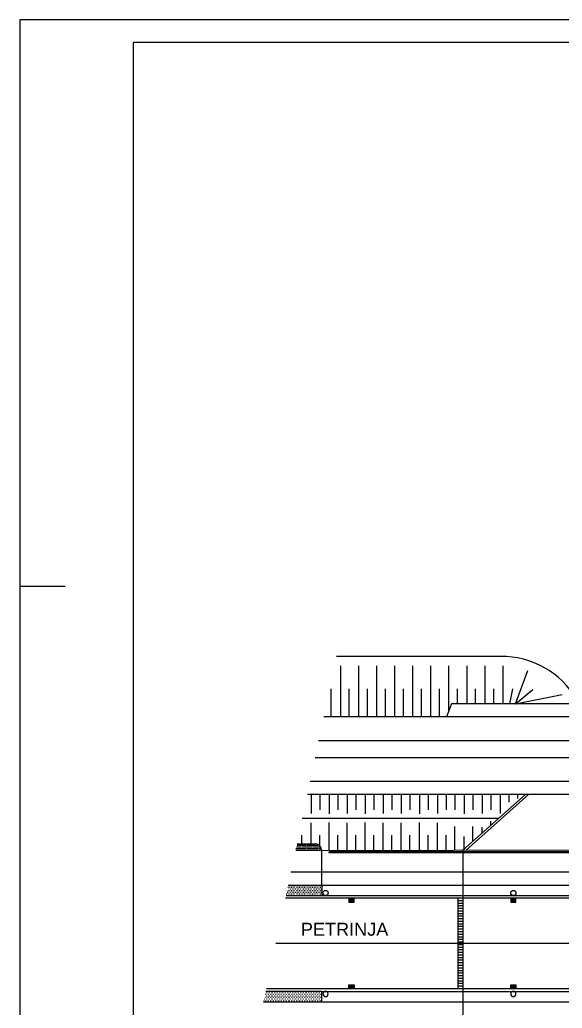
# Model space of a CAD drawing. Header units: millimetres. Extents: x -220 to 35592, y 35 to 30950.
# Drawn here: x 3503 to 7691, y 23316 to 30950 of the extents above; entities that cross this region are included whole.
import ezdxf

# ---------------------------------------------------------------- set-up
doc = ezdxf.new("R2010")
doc.units = ezdxf.units.MM
doc.header["$LTSCALE"] = 350
doc.header["$MEASUREMENT"] = 0
for name, color, linetype in [('BETON', 7, 'Continuous'), ('BETON tanko', 40, 'Continuous'), ('FILE', 8, 'Continuous'), ('KOTE', 9, 'Continuous'), ('POM', 9, 'Continuous'), ('SRAFURA', 8, 'Continuous'), ('Tekst', 3, 'Continuous')]:
    doc.layers.add(name, color=color, linetype=linetype)
doc.styles.get("Standard").update_dxf_attribs({"font": 'ARIAL.TTF'})

# ---------------------------------------------------------------- blocks, each defined once
blk = doc.blocks.new('A$C7FDA030A')
at = {"layer": 'POM'}
blk.add_circle((0, 0), 20, dxfattribs=at)

msp = doc.modelspace()

# ---------------------------------------------------------------- hatches: boundary and pattern name
at = {"layer": 'POM'}
h = msp.add_hatch(color=256, dxfattribs=at)
edge = h.paths.add_edge_path()
edge.add_arc((5894, 24519.7), 4, 0, 360)
h = msp.add_hatch(color=256, dxfattribs=at)
edge = h.paths.add_edge_path()
edge.add_arc((5992.5, 24519.7), 4, 0, 360)
h = msp.add_hatch(color=256, dxfattribs=at)
edge = h.paths.add_edge_path()
edge.add_arc((6329.5, 24519.7), 4, 0, 360)
h = msp.add_hatch(color=256, dxfattribs=at)
edge = h.paths.add_edge_path()
edge.add_arc((6929.5, 24519.7), 4, 0, 360)
at = {"layer": 'SRAFURA'}
h = msp.add_hatch(dxfattribs=at)
h.set_pattern_fill('DOTS', color=256, scale=200, style=0)
edge = h.paths.add_edge_path()
edge.add_line((5633.1, 24534.1), (5643.7, 24584.1))
edge.add_line((5643.7, 24584.1), (5782.7, 24584.1))
edge.add_arc((5782.4, 24530.8), 53.3, 3.53153, 89.73007, ccw=False)
edge.add_line((5835.6, 24534.1), (5633.1, 24534.1))
h = msp.add_hatch(color=256, dxfattribs=at)
edge = h.paths.add_edge_path()
edge.add_arc((7529.5, 24519.7), 4, 0, 360)
h = msp.add_hatch(dxfattribs=at)
h.set_pattern_fill('DOTS', color=256, scale=200, style=0)
h.paths.add_polyline_path([(5558.3, 24185.7), (5575.2, 24265.7), (5835.6, 24265.7), (5835.6, 24185.7)])
h = msp.add_hatch(dxfattribs=at)
h.set_pattern_fill('DOTS', color=256, scale=200, style=0)
h.paths.add_polyline_path([(5835.6, 23445.7), (5402.4, 23445.7), (5385.5, 23365.7), (5835.6, 23365.7)])

# ---------------------------------------------------------------- linework, layer by layer
at = {"layer": 'BETON'}
for points in [[(3502.6, 16249.7), (35591.6, 16249.7), (35591.6, 30949.7), (3502.6, 30949.7)], [(4377.6, 16424.7), (35416.6, 16424.7), (35416.6, 30774.7), (4377.6, 30774.7)]]:
    msp.add_lwpolyline(points, close=True, dxfattribs=at)
at = {"layer": 'BETON tanko'}
for p, q in [((8152.2, 25380.7), (5810.1, 25380.7)), ((8152.2, 25250.7), (5782.7, 25250.7)), ((6923.5, 24536.1), (7406.5, 24965.7)), ((6948.5, 24536.1), (7431.5, 24965.7)), ((5835.6, 24265.7), (5835.6, 24534.1)), ((6923.5, 24523.7), (6923.5, 24536.1)), ((6923.5, 24515.7), (6923.5, 23115.7)), ((27474.5, 24365.7), (5596.3, 24365.7)), ((5835.6, 24265.7), (5835.6, 24185.7)), ((5835.6, 24265.7), (5911.2, 24265.7)), ((5835.6, 24265.7), (6548.2, 24265.7)), ((6548.2, 24265.7), (8048.2, 24265.7)), ((15526, 23815.7), (5480.4, 23815.7)), ((5835.6, 23365.7), (5835.6, 23445.7)), ((5835.6, 23365.7), (5911.2, 23365.7)), ((5835.6, 23365.7), (6548.2, 23365.7)), ((6548.2, 23365.7), (8048.2, 23365.7))]:
    msp.add_line(p, q, dxfattribs=at)
at = {"layer": 'FILE'}
msp.add_line((3502.6, 26574.7), (3852.6, 26574.7), dxfattribs=at)
at = {"layer": 'KOTE'}
for p, q in [((15558.7, 24523.7), (5894, 24523.7)), ((15558.7, 24515.7), (5894, 24515.7))]:
    msp.add_line(p, q, dxfattribs=at)
msp.add_circle((7529.5, 24519.7), 4, dxfattribs=at)
at = {"layer": 'POM'}
for p, q in [((7260.4, 26031.6), (5947.3, 26031.6)), ((5980.2, 25565.7), (5980.2, 25960.8)), ((6119.6, 25565.7), (6119.6, 25960.8)), ((6258.9, 25565.7), (6258.9, 25960.8)), ((6398.2, 25565.7), (6398.2, 25960.8)), ((6537.6, 25565.7), (6537.6, 25960.8)), ((6676.9, 25565.7), (6676.9, 25960.8)), ((6816.3, 25614.5), (6816.3, 25960.8)), ((6955.6, 25665.7), (6955.6, 25960.8)), ((7095, 25665.7), (7095, 25960.8)), ((7234.3, 25665.7), (7234.3, 25960.8)), ((7330.6, 25665.7), (7424.5, 25922.9)), ((5907.5, 25565.7), (5907.5, 25782.2)), ((6046.9, 25565.7), (6046.9, 25782.2)), ((6186.2, 25565.7), (6186.2, 25782.2)), ((6325.5, 25565.7), (6325.5, 25782.2)), ((6464.9, 25565.7), (6464.9, 25782.2)), ((6604.2, 25565.7), (6604.2, 25782.2)), ((6743.6, 25565.7), (6743.6, 25782.2)), ((6882.9, 25665.7), (6882.9, 25782.2)), ((7022.3, 25665.7), (7022.3, 25782.2)), ((7161.6, 25665.7), (7161.6, 25782.2)), ((7287.3, 25665.7), (7308.3, 25782.6)), ((7330.6, 25665.7), (7463.4, 25776.1)), ((7330.6, 25665.7), (7690.5, 25739.8)), ((6835, 25665.7), (6798.4, 25565.7)), ((9700.3, 25665.7), (6835, 25665.7)), ((6798.4, 25565.7), (5849.1, 25565.7)), ((7789.2, 25565.7), (6798.4, 25565.7)), ((6798.4, 25065.7), (5743.8, 25065.7)), ((7789.2, 25065.7), (6798.4, 25065.7)), ((9552.3, 24965.7), (5722.7, 24965.7)), ((5751.7, 24965.7), (5751.7, 24819.6)), ((5818.3, 24965.7), (5818.3, 24849.1)), ((5891, 24965.7), (5891, 24816.5)), ((5957.7, 24965.7), (5957.7, 24849.1)), ((6030.4, 24965.7), (6030.4, 24819.6)), ((6097, 24965.7), (6097, 24849.1)), ((6169.7, 24965.7), (6169.7, 24816.5)), ((6236.4, 24965.7), (6236.4, 24849.1)), ((6309.1, 24965.7), (6309.1, 24819.6)), ((6375.7, 24965.7), (6375.7, 24849.1)), ((6448.4, 24965.7), (6448.4, 24819.6)), ((6515, 24965.7), (6515, 24849.1)), ((6587.7, 24965.7), (6587.7, 24816.5)), ((6654.4, 24965.7), (6654.4, 24849.1)), ((6727.1, 24965.7), (6727.1, 24819.6)), ((6793.7, 24965.7), (6793.7, 24849.1)), ((6860.4, 24965.7), (6860.4, 24849.1)), ((6933.1, 24965.7), (6933.1, 24816.5)), ((6999.7, 24965.7), (6999.7, 24849.1)), ((7072.4, 24965.7), (7072.4, 24819.6)), ((7139.1, 24965.7), (7139.1, 24849.1)), ((7211.8, 24965.7), (7211.8, 24819.6)), ((7278.4, 24965.7), (7278.4, 24907.4)), ((7345, 24965.7), (7345, 24936.5)), ((7199.3, 24781.3), (5683.9, 24781.3)), ((5751.7, 24584.1), (5751.7, 24747.5)), ((5891, 24534.8), (5891, 24750.6)), ((6030.4, 24534.8), (6030.4, 24747.5)), ((6169.7, 24534.8), (6169.7, 24750.6)), ((6309.1, 24534.8), (6309.1, 24747.5)), ((6448.4, 24534.8), (6448.4, 24747.5)), ((6587.7, 24534.8), (6587.7, 24750.6)), ((6727.1, 24534.8), (6727.1, 24747.5)), ((7139.1, 24727.8), (7139.1, 24759.3)), ((6860.4, 24534.8), (6860.4, 24718)), ((6999.7, 24603.9), (6999.7, 24718.8)), ((7072.4, 24668.5), (7072.4, 24713)), ((5643.7, 24584.1), (5782.7, 24584.1)), ((5679, 24584.1), (5679, 24651.4)), ((5819, 24569.5), (5818.3, 24651.4)), ((5957.7, 24534.8), (5957.7, 24651.4)), ((6097, 24534.8), (6097, 24651.4)), ((6236.4, 24534.8), (6236.4, 24651.4)), ((6375.7, 24534.8), (6375.7, 24651.4)), ((6515, 24534.8), (6515, 24651.4)), ((6654.4, 24534.8), (6654.4, 24651.4)), ((6793.7, 24534.8), (6793.7, 24651.4)), ((6933.1, 24544.6), (6933.1, 24640.7)), ((5835.6, 24534.1), (5633.1, 24534.1)), ((5835.6, 24534.1), (9462.5, 24540.7)), ((5575.2, 24265.7), (5835.6, 24265.7)), ((6547.2, 24165.7), (5554.1, 24165.7)), ((5558.3, 24185.7), (5835.6, 24185.7)), ((5835.6, 24185.7), (6549.1, 24185.7)), ((6043.5, 24165.7), (6043.5, 24135.7)), ((6083.5, 24165.7), (6043.5, 24165.7)), ((6043.5, 24135.7), (6083.5, 24135.7)), ((6048.5, 24135.7), (6048.5, 24165.7)), ((6053.5, 24135.7), (6053.5, 24165.7)), ((6058.5, 24135.7), (6058.5, 24165.7)), ((6063.5, 24135.7), (6063.5, 24165.7)), ((6068.5, 24135.7), (6068.5, 24165.7)), ((6073.5, 24135.7), (6073.5, 24165.7)), ((6078.5, 24135.7), (6078.5, 24165.7)), ((6083.5, 24135.7), (6083.5, 24165.7)), ((8047.2, 24165.7), (6547.2, 24165.7)), ((6549.1, 24185.7), (8049.1, 24185.7)), ((6883.5, 24165.7), (6883.5, 23465.7)), ((6923.5, 24145.7), (6883.5, 24145.7)), ((6923.5, 24125.7), (6883.5, 24125.7)), ((7333.5, 24165.7), (7293.5, 24165.7)), ((7293.5, 24165.7), (7293.5, 24135.7)), ((7293.5, 24135.7), (7333.5, 24135.7)), ((7298.5, 24135.7), (7298.5, 24165.7)), ((7303.5, 24135.7), (7303.5, 24165.7)), ((7308.5, 24135.7), (7308.5, 24165.7)), ((7313.5, 24135.7), (7313.5, 24165.7)), ((7318.5, 24135.7), (7318.5, 24165.7)), ((7323.5, 24135.7), (7323.5, 24165.7)), ((7328.5, 24135.7), (7328.5, 24165.7)), ((7333.5, 24135.7), (7333.5, 24165.7)), ((6923.5, 24105.7), (6883.5, 24105.7)), ((6923.5, 24085.7), (6883.5, 24085.7)), ((6923.5, 24065.7), (6883.5, 24065.7)), ((6923.5, 24045.7), (6883.5, 24045.7)), ((6923.5, 24025.7), (6883.5, 24025.7)), ((6923.5, 24005.7), (6883.5, 24005.7)), ((6923.5, 23985.7), (6883.5, 23985.7)), ((6923.5, 23965.7), (6883.5, 23965.7)), ((6923.5, 23945.7), (6883.5, 23945.7)), ((6923.5, 23925.7), (6883.5, 23925.7)), ((6923.5, 23905.7), (6883.5, 23905.7)), ((6923.5, 23885.7), (6883.5, 23885.7)), ((6923.5, 23865.7), (6883.5, 23865.7)), ((6923.5, 23845.7), (6883.5, 23845.7)), ((6923.5, 23825.7), (6883.5, 23825.7)), ((6923.5, 23805.7), (6883.5, 23805.7)), ((6923.5, 23785.7), (6883.5, 23785.7)), ((6923.5, 23765.7), (6883.5, 23765.7)), ((6923.5, 23745.7), (6883.5, 23745.7)), ((6923.5, 23725.7), (6883.5, 23725.7)), ((6923.5, 23705.7), (6883.5, 23705.7)), ((6923.5, 23685.7), (6883.5, 23685.7)), ((6923.5, 23665.7), (6883.5, 23665.7)), ((6923.5, 23645.7), (6883.5, 23645.7)), ((6923.5, 23625.7), (6883.5, 23625.7)), ((6923.5, 23605.7), (6883.5, 23605.7)), ((6923.5, 23585.7), (6883.5, 23585.7)), ((6923.5, 23565.7), (6883.5, 23565.7)), ((6923.5, 23545.7), (6883.5, 23545.7)), ((6923.5, 23525.7), (6883.5, 23525.7)), ((5835.6, 23445.7), (5402.4, 23445.7)), ((6547.2, 23465.7), (5406.6, 23465.7)), ((5835.6, 23445.7), (6549.1, 23445.7)), ((5835.6, 23445.7), (5912.1, 23445.7)), ((6043.5, 23495.7), (6083.5, 23495.7)), ((6043.5, 23465.7), (6043.5, 23495.7)), ((6083.5, 23465.7), (6043.5, 23465.7)), ((6048.5, 23465.7), (6048.5, 23495.7)), ((6053.5, 23465.7), (6053.5, 23495.7)), ((6058.5, 23465.7), (6058.5, 23495.7)), ((6063.5, 23465.7), (6063.5, 23495.7)), ((6068.5, 23465.7), (6068.5, 23495.7)), ((6073.5, 23465.7), (6073.5, 23495.7)), ((6078.5, 23465.7), (6078.5, 23495.7)), ((6083.5, 23495.7), (6083.5, 23465.7)), ((8047.2, 23465.7), (6547.2, 23465.7)), ((6549.1, 23445.7), (8049.1, 23445.7)), ((6923.5, 23505.7), (6883.5, 23505.7)), ((6923.5, 23485.7), (6883.5, 23485.7)), ((7293.5, 23465.7), (7293.5, 23495.7)), ((7293.5, 23495.7), (7333.5, 23495.7)), ((7333.5, 23465.7), (7293.5, 23465.7)), ((7298.5, 23465.7), (7298.5, 23495.7)), ((7303.5, 23465.7), (7303.5, 23495.7)), ((7308.5, 23465.7), (7308.5, 23495.7)), ((7313.5, 23465.7), (7313.5, 23495.7)), ((7318.5, 23465.7), (7318.5, 23495.7)), ((7323.5, 23465.7), (7323.5, 23495.7)), ((7328.5, 23465.7), (7328.5, 23495.7)), ((7333.5, 23495.7), (7333.5, 23465.7)), ((5385.5, 23365.7), (5835.6, 23365.7))]:
    msp.add_line(p, q, dxfattribs=at)
for centre in [(5894, 24519.7), (5992.5, 24519.7), (6329.5, 24519.7), (6929.5, 24519.7)]:
    msp.add_circle(centre, 4, dxfattribs=at)
for centre, radius, start, end in [((7220.9, 25356.9), 675.9, 27.18475, 86.64982), ((5782.4, 24530.8), 53.3, 3.53153, 89.73007)]:
    msp.add_arc(centre, radius, start, end, dxfattribs=at)

# ---------------------------------------------------------------- block references
for p in [(5863.3, 24205.7), (7313.5, 24205.7)]:
    msp.add_blockref('A$C7FDA030A', p, dxfattribs=at)
at = {"layer": 'POM', "xscale": -1, "rotation": 180}
for p in [(5863.3, 23425.7), (7313.5, 23425.7)]:
    msp.add_blockref('A$C7FDA030A', p, dxfattribs=at)

# ---------------------------------------------------------------- texts
at = {"layer": 'Tekst', "insert": (5672.8, 23975.6), "char_height": 100, "width": 12779.999, "attachment_point": 1}
msp.add_mtext('{\\fArial|b0|i0|c238|p34;PETRINJA}', dxfattribs=at)

doc.saveas('drawing.dxf')
